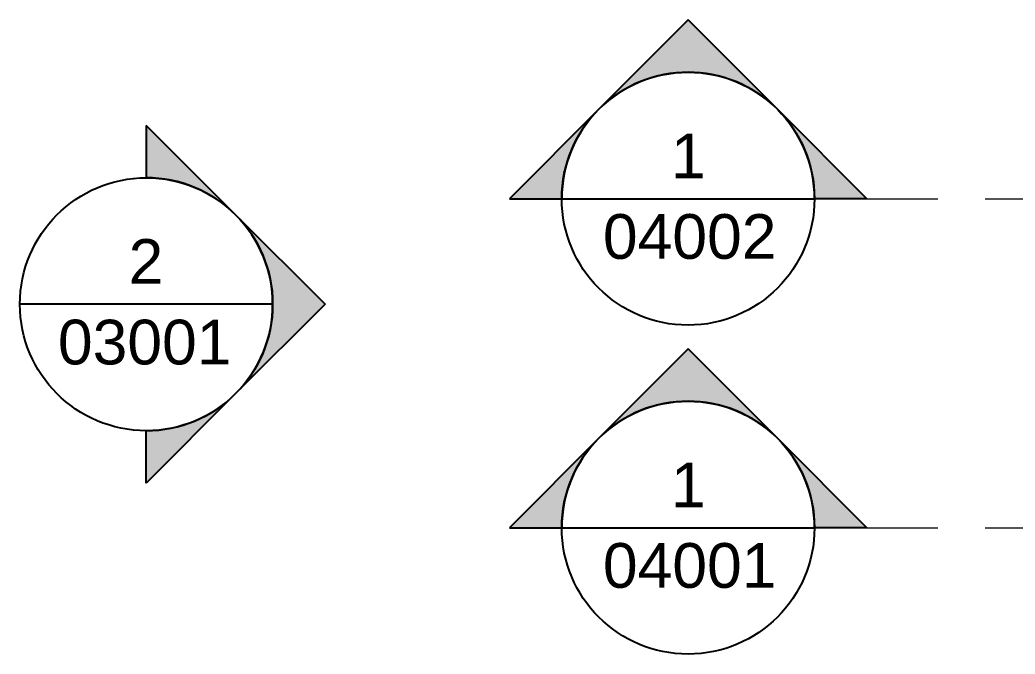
# Model space of a CAD drawing. Header units: millimetres. Extents: x -14278 to 97203, y -22378 to 34603.
# Drawn here: x 49417 to 53872, y 1545 to 4383 of the extents above; entities that cross this region are included whole.
import ezdxf

# ---------------------------------------------------------------- set-up
doc = ezdxf.new("R2010")
doc.units = ezdxf.units.MM
doc.header["$MEASUREMENT"] = 0
doc.linetypes.add('Long Dashed', pattern=[529.166651, 317.499995, -211.666656])
doc.layers.add('A-Zz_60_50_30-P_MarkerElevation', color=7, linetype='Continuous')
doc.layers.add('A-Zz_60_50_80-P_MarkerSection', color=7, linetype='Continuous')
doc.styles.add('GENERATED_STYLE_1', font='')
doc.styles.get('GENERATED_STYLE_1').set_extended_font_data('Arial')

# ---------------------------------------------------------------- blocks, each defined once
blk = doc.blocks.new('Cutting Plane_14_2', base_point=(52408.2, 3583.1))
at = {"layer": 'A-Zz_60_50_80-P_MarkerSection', "linetype": 'Continuous'}
for points in [[(52008.2, 3983.1, -0.414214), (52808.2, 3983.1), (52408.2, 4383.1)], [(51608.2, 3583.1), (51842.5, 3583.1, -0.198912), (52008.2, 3983.1)], [(53208.2, 3583.1), (52973.9, 3583.1, 0.198912), (52808.2, 3983.1)]]:
    blk.add_hatch(color=256, dxfattribs=at).paths.add_polyline_path(points)
for p, q in [((52408.2, 4383.1), (52008.2, 3983.1)), ((52808.2, 3983.1), (52408.2, 4383.1)), ((52008.2, 3983.1), (51608.2, 3583.1)), ((52808.2, 3983.1), (53208.2, 3583.1)), ((51608.2, 3583.1), (51842.5, 3583.1)), ((51842.5, 3583.1), (52973.9, 3583.1)), ((53208.2, 3583.1), (52973.9, 3583.1))]:
    blk.add_line(p, q, dxfattribs=at)
at = {"layer": 'A-Zz_60_50_80-P_MarkerSection', "color": 6, "linetype": 'Long Dashed', "lineweight": 13}
blk.add_line((53208.2, 3583.1), (57765.8, 3583.1), dxfattribs=at)
at = {"layer": 'A-Zz_60_50_80-P_MarkerSection', "linetype": 'Continuous'}
blk.add_circle((52408.2, 3583.1), 565.7, dxfattribs=at)
for start, end in [(45, 135), (135, 180), (0, 45)]:
    blk.add_arc((52408.2, 3583.1), 565.7, start, end, dxfattribs=at)
at = {"layer": 'A-Zz_60_50_80-P_MarkerSection', "char_height": 200, "attachment_point": 7, "style": 'GENERATED_STYLE_1'}
for s, insert in [('\\A1;{\\fArial|b0|i0|c0|p34;1}', (52331.9, 3674.5)), ('\\A1;{\\fArial|b0|i0|c0|p34;04002}', (52026.8, 3311.2))]:
    blk.add_mtext(s, dxfattribs=dict(at, insert=insert))
blk = doc.blocks.new('Elevation_4_2', base_point=(49982.8, -8890.2))
at = {"layer": 'A-Zz_60_50_30-P_MarkerElevation', "linetype": 'Continuous'}
for points in [[(49982.8, 3910.8), (49982.8, 3676.5, -0.198912), (50382.8, 3510.8)], [(50382.8, 2710.8, 0.414214), (50382.8, 3510.8), (50782.8, 3110.8)], [(49982.8, 2310.8), (49982.8, 2545.1, 0.198912), (50382.8, 2710.8)]]:
    blk.add_hatch(color=256, dxfattribs=at).paths.add_polyline_path(points)
for p, q in [((49982.8, 3910.8), (49982.8, 3676.5)), ((50382.8, 3510.8), (49982.8, 3910.8)), ((50382.8, 3510.8), (50782.8, 3110.8)), ((50548.5, 3110.8), (49417.1, 3110.8)), ((50782.8, 3110.8), (50382.8, 2710.8)), ((50382.8, 2710.8), (49982.8, 2310.8)), ((49982.8, 2310.8), (49982.8, 2545.1))]:
    blk.add_line(p, q, dxfattribs=at)
blk.add_circle((49982.8, 3110.8), 565.7, dxfattribs=at)
for start, end in [(45, 90), (315, 45), (270, 315)]:
    blk.add_arc((49982.8, 3110.8), 565.7, start, end, dxfattribs=at)
at = {"layer": 'A-Zz_60_50_30-P_MarkerElevation', "char_height": 200, "attachment_point": 9, "style": 'GENERATED_STYLE_1'}
for s, insert in [('\\A1;{\\fArial|b0|i0|c0|p34;2}', (50059, 3202.2)), ('\\A1;{\\fArial|b0|i0|c0|p34;03001}', (50364.1, 2838.7))]:
    blk.add_mtext(s, dxfattribs=dict(at, insert=insert))
blk = doc.blocks.new('Cutting Plane_21_2', base_point=(52408.2, 2111.1))
at = {"layer": 'A-Zz_60_50_80-P_MarkerSection', "linetype": 'Continuous'}
for points in [[(52008.2, 2511.1, -0.414214), (52808.2, 2511.1), (52408.2, 2911.1)], [(51608.2, 2111.1), (51842.5, 2111.1, -0.198912), (52008.2, 2511.1)], [(53208.2, 2111.1), (52973.9, 2111.1, 0.198912), (52808.2, 2511.1)]]:
    blk.add_hatch(color=256, dxfattribs=at).paths.add_polyline_path(points)
for p, q in [((52408.2, 2911.1), (52008.2, 2511.1)), ((52808.2, 2511.1), (52408.2, 2911.1)), ((52008.2, 2511.1), (51608.2, 2111.1)), ((52808.2, 2511.1), (53208.2, 2111.1)), ((51608.2, 2111.1), (51842.5, 2111.1)), ((51842.5, 2111.1), (52973.9, 2111.1)), ((53208.2, 2111.1), (52973.9, 2111.1))]:
    blk.add_line(p, q, dxfattribs=at)
at = {"layer": 'A-Zz_60_50_80-P_MarkerSection', "color": 6, "linetype": 'Long Dashed', "lineweight": 13}
blk.add_line((53208.2, 2111.1), (57408.2, 2111.1), dxfattribs=at)
at = {"layer": 'A-Zz_60_50_80-P_MarkerSection', "linetype": 'Continuous'}
blk.add_circle((52408.2, 2111.1), 565.7, dxfattribs=at)
for start, end in [(45, 135), (135, 180), (0, 45)]:
    blk.add_arc((52408.2, 2111.1), 565.7, start, end, dxfattribs=at)
at = {"layer": 'A-Zz_60_50_80-P_MarkerSection', "char_height": 200, "attachment_point": 7, "style": 'GENERATED_STYLE_1'}
for s, insert in [('\\A1;{\\fArial|b0|i0|c0|p34;1}', (52331.9, 2202.6)), ('\\A1;{\\fArial|b0|i0|c0|p34;04001}', (52026.8, 1839.2))]:
    blk.add_mtext(s, dxfattribs=dict(at, insert=insert))

msp = doc.modelspace()

# ---------------------------------------------------------------- block references
at = {"layer": 'A-Zz_60_50_30-P_MarkerElevation', "color": 82, "lineweight": 13}
msp.add_blockref('Elevation_4_2', (49982.8, -8890.2), dxfattribs=at)
at = {"layer": 'A-Zz_60_50_80-P_MarkerSection', "color": 6, "lineweight": 13}
for name, p in [('Cutting Plane_14_2', (52408.2, 3583.1)), ('Cutting Plane_21_2', (52408.2, 2111.1))]:
    msp.add_blockref(name, p, dxfattribs=at)

doc.saveas('drawing.dxf')
